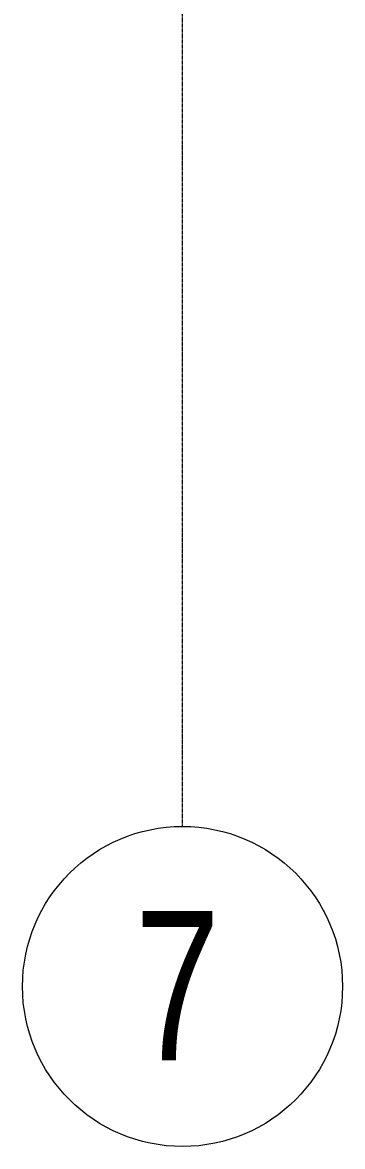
# Model space of a CAD drawing. Header units: millimetres. Extents: x -900 to 77706, y -21218 to 30789.
# Drawn here: x 4466 to 5366, y -5461 to -2301 of the extents above; entities that cross this region are included whole.
import ezdxf

# ---------------------------------------------------------------- set-up
doc = ezdxf.new("R2010")
doc.units = ezdxf.units.MM
doc.header["$LTSCALE"] = 0.9
doc.linetypes.add('Grid Line', pattern=[3.33375, 1.905, -0.47625, 0.47625, -0.47625])
doc.layers.add('E_EJES', color=8, linetype='Continuous', lineweight=9)
doc.layers.add('E_EJES-1', color=8, linetype='Grid Line', lineweight=9)
doc.styles.add('Swis721 LtCn BT', font='swisscl.ttf', dxfattribs={"height": 0.42})

# ---------------------------------------------------------------- blocks, each defined once
blk = doc.blocks.new('Grid - CNI_NOMBRE EJES-372759-PLANTA DE PISO 12 N_E_ _48_55m')
at = {"layer": 'E_EJES'}
blk.add_circle((0, 0), 0.003, dxfattribs=at)

msp = doc.modelspace()

# ---------------------------------------------------------------- linework, layer by layer
at = {"layer": 'E_EJES-1'}
msp.add_line((4916, -4561.2), (4916, 29888.7), dxfattribs=at)

# ---------------------------------------------------------------- block references
at = {"layer": 'E_EJES', "xscale": 149999.9999999989, "yscale": 149999.9999999989, "zscale": 149999.9999999989}
msp.add_blockref('Grid - CNI_NOMBRE EJES-372759-PLANTA DE PISO 12 N_E_ _48_55m', (4916, -5011.2), dxfattribs=at)

# ---------------------------------------------------------------- texts
at = {"layer": 'E_EJES', "insert": (4781.5, -4798.6), "char_height": 420, "width": 312.658, "attachment_point": 1, "style": 'Swis721 LtCn BT'}
msp.add_mtext('7', dxfattribs=at)

doc.saveas('drawing.dxf')
